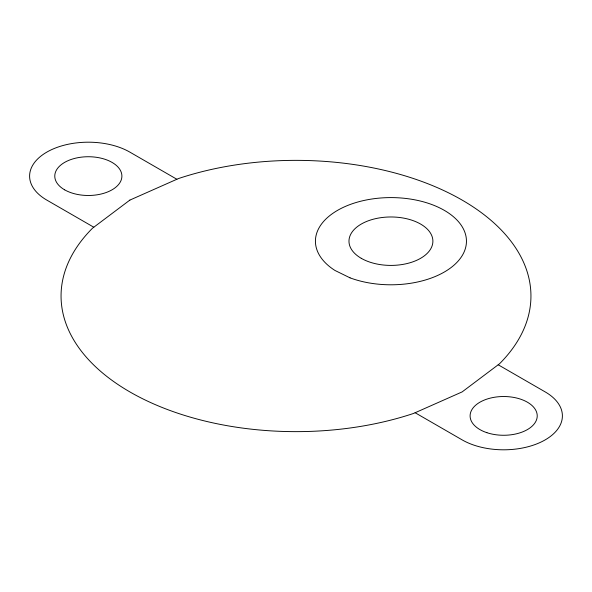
<?xml version="1.0" encoding="UTF-8"?>
<svg xmlns="http://www.w3.org/2000/svg" width="592" height="592" viewBox="0 0 592 592"><rect width="100%" height="100%" fill="white"/><g stroke="black" fill="none" stroke-linecap="round" stroke-linejoin="round"><path stroke-width="0.89" d="M176.867 179.265L129.87 152.129A58.734 33.914 0 0 0 46.805 152.129A58.734 33.914 0 0 0 46.805 200.089L93.802 227.217M498.198 364.783L545.195 391.911A58.734 33.914 0 0 1 545.195 439.871A58.734 33.914 0 0 1 462.13 439.871L415.133 412.735M129.87 200.089L92.53 228.179A234.943 135.642 0 0 0 129.87 391.911A234.943 135.642 0 0 0 413.475 413.468L462.13 391.911L499.47 363.821A234.943 135.642 0 0 0 462.13 200.089A234.943 135.642 0 0 0 178.525 178.532L129.87 200.089M350.042 277.848L335.005 270.485A75.517 43.601 0 0 1 368.579 199.548A75.517 43.601 0 0 1 465.756 247.093A75.517 43.601 0 0 1 350.042 277.848M64.602 189.81A33.566 19.381 0 0 0 120.753 181.122A33.566 19.381 0 0 0 79.646 157.391A33.566 19.381 0 0 0 64.602 189.81M486.883 432.678A33.566 19.381 0 0 0 537.225 415.895A33.566 19.381 0 0 0 486.883 399.112A33.566 19.381 0 0 0 486.883 432.678M361.268 258.319A41.958 24.22 0 0 0 431.457 247.463A41.958 24.22 0 0 0 380.071 217.797A41.958 24.22 0 0 0 361.268 258.319"/></g></svg>
